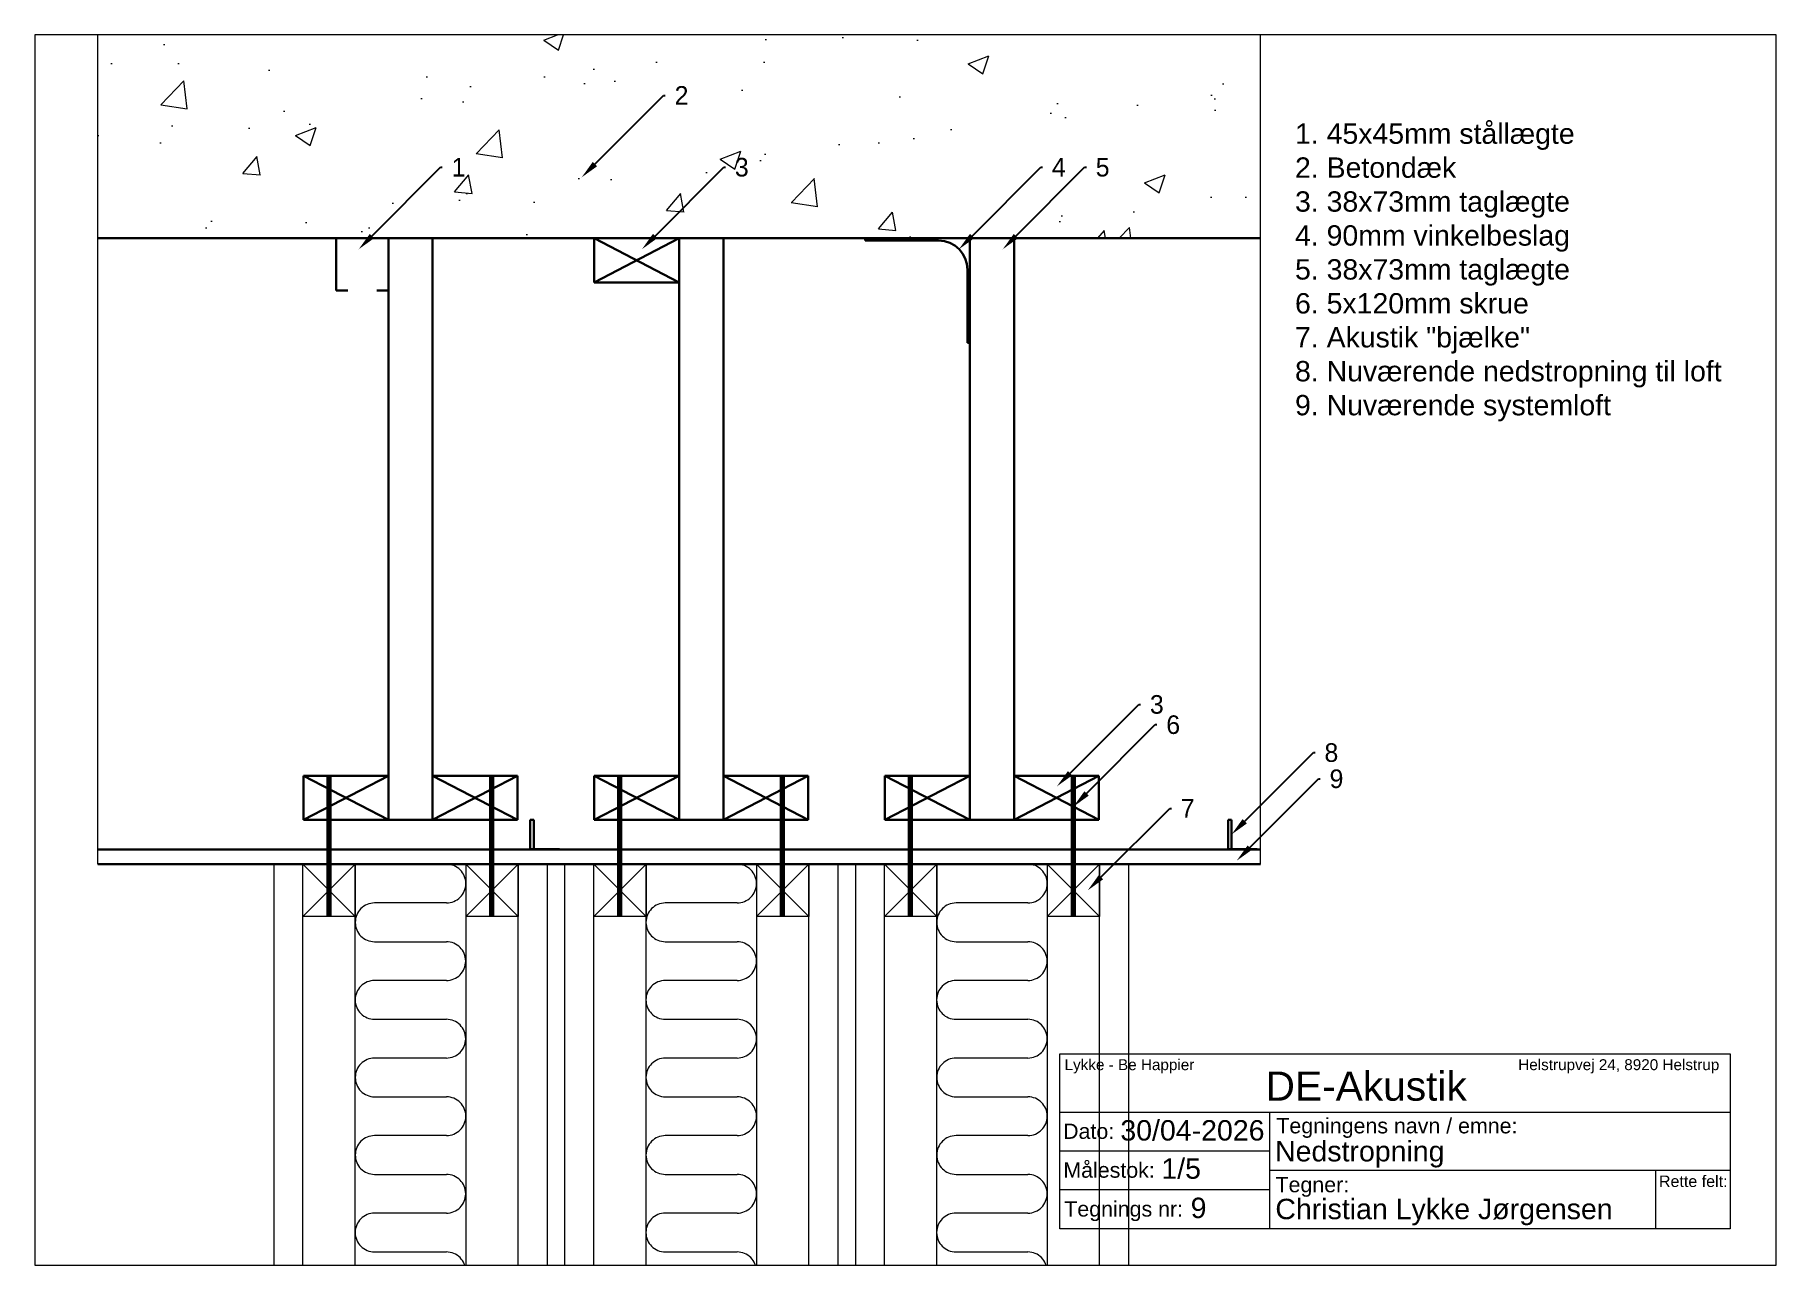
# Paper-space layout 'A4 liggende' of a CAD drawing. Header units: millimetres. Extents: x -5 to 294, y -5 to 206.
# The model-space entities are those that its viewports show. They can reach past a viewport. Long polylines and large blocks are cut down to what shows.
import ezdxf
from ezdxf import colors
from ezdxf.entities.mleader import LeaderData, LeaderLine
from ezdxf.math import Vec2, Vec3

# ---------------------------------------------------------------- set-up
doc = ezdxf.new("R2010")
doc.units = ezdxf.units.MM
doc.linetypes.add('DASHDOT2', pattern=[12.7, 6.35, -3.175, 0, -3.175])
doc.linetypes.add('HIDDEN2', pattern=[4.7625, 3.175, -1.5875])
for name, color, linetype, lineweight in [('Mellemtyk kortstregslinje', 3, 'HIDDEN2', 18), ('Mellemtyk stregpriklinje', 150, 'DASHDOT2', 20), ('Mållinje (Afsætning af mål)', 4, 'Continuous', 9), ('Skravering', 9, 'Continuous', 9), ('Tegnehoved', 31, 'Continuous', 15), ('Tyk fuldstregslinje (Optegning)', 7, 'Continuous', 30), ('Tynd fuldstregslinje (Projektionslinje)', 30, 'Continuous', 9)]:
    doc.layers.add(name, color=color, linetype=linetype, lineweight=lineweight)
doc.layers.add('Usynling-linie-i-AutoCAD', color=4, linetype='Continuous', lineweight=9, plot=False)
doc.styles.add('Annotative', font='arial.ttf')
doc.styles.add('Arial', font='arial.ttf', dxfattribs={"height": 3.5})

# ---------------------------------------------------------------- blocks, each defined once
blk = doc.blocks.new('Tegningshoved 2013')
at = {"layer": 'Tegnehoved', "color": 7}
for p, q in [((-83.72, 16.86), (-119.73, 16.86)), ((-83.72, 10.19), (-119.73, 10.19))]:
    blk.add_line(p, q, dxfattribs=at)
blk.add_lwpolyline([(-119.73, 3.53), (-119.73, 33.53), (-4.73, 33.53), (-4.73, 3.53)], close=True, dxfattribs=at)
for points in [[(-119.73, 23.53), (-4.73, 23.53), (-4.73, 13.53), (-83.72, 13.53)], [(-83.72, 3.53), (-83.72, 23.53)], [(-17.49, 3.53), (-17.49, 13.53)]]:
    blk.add_lwpolyline(points, dxfattribs=at)
at = {"layer": 'Tegnehoved', "color": 7, "style": 'Annotative'}
for s, height, p in [('Lykke - Be Happier', 1.875, (-118.94, 30.74)), ('DE-Akustik', 5, (-84.45, 25.5)), ('Helstrupvej 24, 8920 Helstrup', 1.875, (-41.09, 30.74)), ('Dato:', 2.625, (-119.19, 18.95)), ('Tegningens navn / emne:', 2.625, (-82.6, 19.89)), ('Målestok:', 2.625, (-119.15, 12.28)), ('Tegner:', 2.625, (-82.74, 9.79)), ('Rette felt:', 1.9688, (-16.94, 10.69)), ('Tegnings nr:', 2.625, (-118.99, 5.62))]:
    blk.add_text(s, height=height, dxfattribs=at).set_placement(p)
for tag, p in [('DATO', (-109.37, 18.66)), ('EMNE', (-82.82, 15.08)), ('MÅL', (-102.33, 12.11)), ('TEGN', (-97.3, 5.36)), ('NAVN', (-82.77, 5.17))]:
    blk.add_attdef(tag, p, '', height=3.5, dxfattribs=at)

msp = doc.modelspace()

# ---------------------------------------------------------------- hatches: boundary and pattern name
at = {"layer": 'Skravering', "transparency": 33554687}
h = msp.add_hatch(dxfattribs=at)
h.set_pattern_fill('AR-CONC', color=256)
h.paths.add_polyline_path([(43109.6, -36845.3), (42109.6, -36858.8), (42109.6, -37585.9), (43109.6, -37585.9)])

# ---------------------------------------------------------------- linework, layer by layer
at = {"layer": 'Mellemtyk kortstregslinje', "ltscale": 5}
for p, q in [((42261.1, -38123.9), (42261.1, -38723.9)), ((42286.1, -38123.9), (42261.1, -38123.9)), ((42286.1, -38723.9), (42286.1, -38123.9)), ((42286.1, -38123.9), (42331.1, -38123.9)), ((42331.1, -38123.9), (42286.1, -38168.9)), ((42286.1, -38123.9), (42331.1, -38168.9)), ((42331.1, -38123.9), (42331.1, -38168.9)), ((42331.1, -38123.9), (42426.1, -38123.9)), ((42331.1, -38723.9), (42331.1, -38123.9)), ((42426.1, -38123.9), (42426.1, -38723.9)), ((42426.1, -38123.9), (42471.1, -38123.9)), ((42426.1, -38123.9), (42471.1, -38168.9)), ((42471.1, -38123.9), (42426.1, -38168.9)), ((42471.1, -38123.9), (42471.1, -38168.9)), ((42471.1, -38123.9), (42496.1, -38123.9)), ((42471.1, -38723.9), (42471.1, -38123.9)), ((42496.1, -38123.9), (42496.1, -38723.9)), ((42511.1, -38123.9), (42511.1, -38723.9)), ((42536.1, -38123.9), (42511.1, -38123.9)), ((42536.1, -38723.9), (42536.1, -38123.9)), ((42536.1, -38123.9), (42581.1, -38123.9)), ((42581.1, -38123.9), (42536.1, -38168.9)), ((42536.1, -38123.9), (42581.1, -38168.9)), ((42581.1, -38123.9), (42581.1, -38168.9)), ((42581.1, -38123.9), (42676.1, -38123.9)), ((42581.1, -38723.9), (42581.1, -38123.9)), ((42676.1, -38123.9), (42676.1, -38723.9)), ((42676.1, -38123.9), (42721.1, -38123.9)), ((42676.1, -38123.9), (42721.1, -38168.9)), ((42721.1, -38123.9), (42676.1, -38168.9)), ((42721.1, -38123.9), (42721.1, -38168.9)), ((42721.1, -38123.9), (42746.1, -38123.9)), ((42721.1, -38723.9), (42721.1, -38123.9)), ((42746.1, -38123.9), (42746.1, -38723.9)), ((42761.1, -38123.9), (42761.1, -38723.9)), ((42786.1, -38123.9), (42761.1, -38123.9)), ((42786.1, -38723.9), (42786.1, -38123.9)), ((42786.1, -38123.9), (42831.1, -38123.9)), ((42831.1, -38123.9), (42786.1, -38168.9)), ((42786.1, -38123.9), (42831.1, -38168.9)), ((42831.1, -38123.9), (42831.1, -38168.9)), ((42831.1, -38123.9), (42926.1, -38123.9)), ((42831.1, -38723.9), (42831.1, -38123.9)), ((42926.1, -38123.9), (42926.1, -38723.9)), ((42926.1, -38123.9), (42971.1, -38123.9)), ((42926.1, -38123.9), (42971.1, -38168.9)), ((42971.1, -38123.9), (42926.1, -38168.9)), ((42971.1, -38123.9), (42971.1, -38168.9)), ((42971.1, -38123.9), (42996.1, -38123.9)), ((42971.1, -38723.9), (42971.1, -38123.9)), ((42996.1, -38123.9), (42996.1, -38723.9)), ((42331.1, -38168.9), (42286.1, -38168.9)), ((42471.1, -38168.9), (42426.1, -38168.9)), ((42581.1, -38168.9), (42536.1, -38168.9)), ((42721.1, -38168.9), (42676.1, -38168.9)), ((42831.1, -38168.9), (42786.1, -38168.9)), ((42971.1, -38168.9), (42926.1, -38168.9))]:
    msp.add_line(p, q, dxfattribs=at)
for points in [[(42347.7, -38123.9), (42409.4, -38123.9, -1), (42409.4, -38157.3), (42347.7, -38157.3, 1), (42347.7, -38190.6), (42347.7, -38190.6), (42409.4, -38190.6, -1), (42409.4, -38223.9), (42347.7, -38223.9, 1), (42347.7, -38257.3), (42347.7, -38257.3), (42409.4, -38257.3, -1), (42409.4, -38290.6), (42347.7, -38290.6, 1), (42347.7, -38323.9), (42347.7, -38323.9), (42409.4, -38323.9, -1), (42409.4, -38357.3), (42347.7, -38357.3, 1), (42347.7, -38390.6), (42347.7, -38390.6), (42409.4, -38390.6, -1), (42409.4, -38423.9), (42347.7, -38423.9, 1), (42347.7, -38457.3), (42347.7, -38457.3), (42409.4, -38457.3, -1), (42409.4, -38490.6)], [(42597.7, -38123.9), (42659.4, -38123.9, -1), (42659.4, -38157.3), (42597.7, -38157.3, 1), (42597.7, -38190.6), (42597.7, -38190.6), (42659.4, -38190.6, -1), (42659.4, -38223.9), (42597.7, -38223.9, 1), (42597.7, -38257.3), (42597.7, -38257.3), (42659.4, -38257.3, -1), (42659.4, -38290.6), (42597.7, -38290.6, 1), (42597.7, -38323.9), (42597.7, -38323.9), (42659.4, -38323.9, -1), (42659.4, -38357.3), (42597.7, -38357.3, 1), (42597.7, -38390.6), (42597.7, -38390.6), (42659.4, -38390.6, -1), (42659.4, -38423.9), (42597.7, -38423.9, 1), (42597.7, -38457.3), (42597.7, -38457.3), (42659.4, -38457.3, -1), (42659.4, -38490.6)], [(42847.7, -38123.9), (42909.4, -38123.9, -1), (42909.4, -38157.3), (42847.7, -38157.3, 1), (42847.7, -38190.6), (42847.7, -38190.6), (42909.4, -38190.6, -1), (42909.4, -38223.9), (42847.7, -38223.9, 1), (42847.7, -38257.3), (42847.7, -38257.3), (42909.4, -38257.3, -1), (42909.4, -38290.6), (42847.7, -38290.6, 1), (42847.7, -38323.9), (42847.7, -38323.9), (42909.4, -38323.9, -1), (42909.4, -38357.3), (42847.7, -38357.3, 1), (42847.7, -38390.6), (42847.7, -38390.6), (42909.4, -38390.6, -1), (42909.4, -38423.9), (42847.7, -38423.9, 1), (42847.7, -38457.3), (42847.7, -38457.3), (42909.4, -38457.3, -1), (42909.4, -38490.6)]]:
    msp.add_lwpolyline(points, format="xyb", dxfattribs=at)
at = {"layer": 'Mellemtyk stregpriklinje', "ltscale": 5}
for p, q in [((43109.6, -38123.9), (43109.6, -36845.3)), ((42109.6, -38123.9), (42109.6, -36858.8))]:
    msp.add_line(p, q, dxfattribs=at)
at = {"layer": 'Tyk fuldstregslinje (Optegning)'}
for p, q in [((42109.6, -37585.9), (43109.6, -37585.9)), ((42359.6, -37585.9), (42314.6, -37585.9)), ((42314.6, -37585.9), (42314.6, -37630.9)), ((42359.6, -37585.9), (42359.6, -38085.9)), ((42359.6, -37585.9), (42359.6, -37630.9)), ((42397.6, -38085.9), (42397.6, -37585.9)), ((42536.6, -37623.9), (42536.6, -37585.9)), ((42609.6, -37585.9), (42536.6, -37623.9)), ((42536.6, -37585.9), (42609.6, -37623.9)), ((42609.6, -37585.9), (42609.6, -37623.9)), ((42609.6, -37585.9), (42609.6, -38085.9)), ((42647.6, -38085.9), (42647.6, -37585.9)), ((42859.6, -37585.9), (42769.6, -37585.9)), ((42769.6, -37585.9), (42769.6, -37587.9)), ((42769.6, -37587.9), (42832.6, -37587.9)), ((42859.6, -37585.9), (42859.6, -38085.9)), ((42897.6, -38085.9), (42897.6, -37585.9)), ((42857.6, -37612.9), (42857.6, -37675.9)), ((42609.6, -37623.9), (42536.6, -37623.9)), ((42314.6, -37630.9), (42324.6, -37630.9)), ((42359.6, -37630.9), (42349.6, -37630.9)), ((42857.6, -37675.9), (42859.6, -37675.9)), ((42286.6, -38085.9), (42286.6, -38047.9)), ((42286.6, -38047.9), (42359.6, -38047.9)), ((42359.6, -38047.9), (42286.6, -38085.9)), ((42286.6, -38047.9), (42359.6, -38085.9)), ((42359.6, -38047.9), (42359.6, -38085.9)), ((42397.6, -38085.9), (42397.6, -38047.9)), ((42397.6, -38047.9), (42470.6, -38047.9)), ((42470.6, -38047.9), (42397.6, -38085.9)), ((42397.6, -38047.9), (42470.6, -38085.9)), ((42470.6, -38047.9), (42470.6, -38085.9)), ((42536.6, -38085.9), (42536.6, -38047.9)), ((42536.6, -38047.9), (42609.6, -38047.9)), ((42609.6, -38047.9), (42536.6, -38085.9)), ((42536.6, -38047.9), (42609.6, -38085.9)), ((42609.6, -38047.9), (42609.6, -38085.9)), ((42647.6, -38085.9), (42647.6, -38047.9)), ((42647.6, -38047.9), (42720.6, -38047.9)), ((42720.6, -38047.9), (42647.6, -38085.9)), ((42647.6, -38047.9), (42720.6, -38085.9)), ((42720.6, -38047.9), (42720.6, -38085.9)), ((42786.6, -38085.9), (42786.6, -38047.9)), ((42786.6, -38047.9), (42859.6, -38047.9)), ((42859.6, -38047.9), (42786.6, -38085.9)), ((42786.6, -38047.9), (42859.6, -38085.9)), ((42859.6, -38047.9), (42859.6, -38085.9)), ((42897.6, -38085.9), (42897.6, -38047.9)), ((42897.6, -38047.9), (42970.6, -38047.9)), ((42970.6, -38047.9), (42897.6, -38085.9)), ((42897.6, -38047.9), (42970.6, -38085.9)), ((42970.6, -38047.9), (42970.6, -38085.9)), ((42359.6, -38085.9), (42286.6, -38085.9)), ((42359.6, -38085.9), (42397.6, -38085.9)), ((42470.6, -38085.9), (42397.6, -38085.9)), ((42481.6, -38085.9), (42481.6, -38110.9)), ((42481.6, -38085.9), (42484.6, -38085.9)), ((42484.6, -38110.9), (42484.6, -38085.9)), ((42609.6, -38085.9), (42536.6, -38085.9)), ((42609.6, -38085.9), (42647.6, -38085.9)), ((42720.6, -38085.9), (42647.6, -38085.9)), ((42859.6, -38085.9), (42786.6, -38085.9)), ((42859.6, -38085.9), (42897.6, -38085.9)), ((42970.6, -38085.9), (42897.6, -38085.9)), ((43081.6, -38085.9), (43081.6, -38110.9)), ((43081.6, -38085.9), (43084.6, -38085.9)), ((43084.6, -38110.9), (43084.6, -38085.9)), ((42109.6, -38111.4), (43109.6, -38111.4)), ((42109.6, -38123.9), (43109.6, -38123.9)), ((42481.6, -38110.9), (42484.6, -38110.9)), ((42481.6, -38110.9), (42481.6, -38111.4)), ((42506.6, -38110.9), (42481.6, -38110.9)), ((42481.6, -38111.4), (42506.6, -38111.4)), ((42506.6, -38111.4), (42506.6, -38110.9)), ((43081.6, -38110.9), (43084.6, -38110.9)), ((43081.6, -38110.9), (43081.6, -38111.4)), ((43106.6, -38110.9), (43081.6, -38110.9)), ((43081.6, -38111.4), (43106.6, -38111.4)), ((43106.6, -38111.4), (43106.6, -38110.9))]:
    msp.add_line(p, q, dxfattribs=at)
msp.add_arc((42832.6, -37612.9), 25, 0, 90, dxfattribs=at)
at = {"layer": 'Tynd fuldstregslinje (Projektionslinje)', "lineweight": 200}
for p, q in [((42308.6, -38168.9), (42308.6, -38047.9)), ((42448.6, -38168.9), (42448.6, -38047.9)), ((42558.6, -38168.9), (42558.6, -38047.9)), ((42698.6, -38168.9), (42698.6, -38047.9)), ((42808.6, -38168.9), (42808.6, -38047.9)), ((42948.6, -38168.9), (42948.6, -38047.9))]:
    msp.add_line(p, q, dxfattribs=at)

# ---------------------------------------------------------------- texts
at = {"layer": 'Mållinje (Afsætning af mål)', "insert": (43139.2, -37487.2), "char_height": 17.5, "width": 371.996, "attachment_point": 1, "style": 'Arial'}
msp.add_mtext('1. 45x45mm stållægte\\P2. Betondæk\\P3. 38x73mm taglægte\\P4. 90mm vinkelbeslag\\P5. 38x73mm taglægte\\P6. 5x120mm skrue\\P7. Akustik "bjælke"\\P8. Nuværende nedstropning til loft\\P9. Nuværende systemloft', dxfattribs=at)

# ---------------------------------------------------------------- leaders
at = {"layer": 'Mållinje (Afsætning af mål)'}
ml = msp.add_multileader_mtext('Standard', dxfattribs=at)
ml.set_content('2', color=256)
ml.set_leader_properties()
ml.build(insert=Vec2(0, 0))
ml.multileader.update_dxf_attribs({"text_right_attachment_type": 6, "dogleg_length": 0.36, "arrow_head_size": 16, "scale": 20})
ctx = ml.context
ctx.base_point, ctx.scale, ctx.char_height, ctx.arrow_head_size, ctx.landing_gap_size, ctx.plane_origin = Vec3(42597.7, -37463.1), 20, 16, 16, 8, Vec3(42525.8, -37533.5)
ctx.right_attachment = 6
notes = []
notes.append((ctx, [(0, (1, 1, 0), (42596.2, -37463.1), (1, 0), 1.44, [(0, [(42525.8, -37533.5)], 0, [])])]))
ctx.mtext.insert, ctx.mtext.flow_direction = Vec3(42605.7, -37455.1), 5
ml = msp.add_multileader_mtext('Standard', dxfattribs=at)
ml.set_content('1', color=256)
ml.set_leader_properties()
ml.build(insert=Vec2(0, 0))
ml.multileader.update_dxf_attribs({"text_right_attachment_type": 6, "dogleg_length": 0.36, "arrow_head_size": 16, "scale": 20})
ctx = ml.context
ctx.base_point, ctx.scale, ctx.char_height, ctx.arrow_head_size, ctx.landing_gap_size, ctx.plane_origin = Vec3(42406, -37524.8), 20, 16, 16, 8, Vec3(42334.1, -37595.3)
ctx.right_attachment = 6
notes.append((ctx, [(0, (1, 1, 0), (42404.5, -37524.8), (1, 0), 1.44, [(0, [(42334.1, -37595.3)], 0, [])])]))
ctx.mtext.insert, ctx.mtext.flow_direction = Vec3(42414, -37516.8), 5
ml = msp.add_multileader_mtext('Standard', dxfattribs=at)
ml.set_content('3', color=256)
ml.set_leader_properties()
ml.build(insert=Vec2(0, 0))
ml.multileader.update_dxf_attribs({"text_right_attachment_type": 6, "dogleg_length": 0.36, "arrow_head_size": 16, "scale": 20})
ctx = ml.context
ctx.base_point, ctx.scale, ctx.char_height, ctx.arrow_head_size, ctx.landing_gap_size, ctx.plane_origin = Vec3(42649.5, -37524.8), 20, 16, 16, 8, Vec3(42577.6, -37595.3)
ctx.right_attachment = 6
notes.append((ctx, [(0, (1, 1, 0), (42648.1, -37524.8), (1, 0), 1.44, [(0, [(42577.6, -37595.3)], 0, [])])]))
ctx.mtext.insert, ctx.mtext.flow_direction = Vec3(42657.5, -37516.8), 5
ml = msp.add_multileader_mtext('Standard', dxfattribs=at)
ml.set_content('4', color=256)
ml.set_leader_properties()
ml.build(insert=Vec2(0, 0))
ml.multileader.update_dxf_attribs({"text_right_attachment_type": 6, "dogleg_length": 0.36, "arrow_head_size": 16, "scale": 20})
ctx = ml.context
ctx.base_point, ctx.scale, ctx.char_height, ctx.arrow_head_size, ctx.landing_gap_size, ctx.plane_origin = Vec3(42922.1, -37524.8), 20, 16, 16, 8, Vec3(42850.2, -37595.3)
ctx.right_attachment = 6
notes.append((ctx, [(0, (1, 1, 0), (42920.7, -37524.8), (1, 0), 1.44, [(0, [(42850.2, -37595.3)], 0, [])])]))
ctx.mtext.insert, ctx.mtext.flow_direction = Vec3(42930.1, -37516.8), 5
ml = msp.add_multileader_mtext('Standard', dxfattribs=at)
ml.set_content('5', color=256)
ml.set_leader_properties()
ml.build(insert=Vec2(0, 0))
ml.multileader.update_dxf_attribs({"text_right_attachment_type": 6, "dogleg_length": 0.36, "arrow_head_size": 16, "scale": 20})
ctx = ml.context
ctx.base_point, ctx.scale, ctx.char_height, ctx.arrow_head_size, ctx.landing_gap_size, ctx.plane_origin = Vec3(42959.8, -37524.8), 20, 16, 16, 8, Vec3(42887.9, -37595.3)
ctx.right_attachment = 6
notes.append((ctx, [(0, (1, 1, 0), (42958.3, -37524.8), (1, 0), 1.44, [(0, [(42887.9, -37595.3)], 0, [])])]))
ctx.mtext.insert, ctx.mtext.flow_direction = Vec3(42967.8, -37516.8), 5
ml = msp.add_multileader_mtext('Standard', dxfattribs=at)
ml.set_content('3', color=256)
ml.set_leader_properties()
ml.build(insert=Vec2(0, 0))
ml.multileader.update_dxf_attribs({"text_right_attachment_type": 6, "dogleg_length": 0.36, "arrow_head_size": 16, "scale": 20})
ctx = ml.context
ctx.base_point, ctx.scale, ctx.char_height, ctx.arrow_head_size, ctx.landing_gap_size, ctx.plane_origin = Vec3(43006.4, -37986.6), 20, 16, 16, 8, Vec3(42934.5, -38057)
ctx.right_attachment = 6
notes.append((ctx, [(0, (1, 1, 0), (43005, -37986.6), (1, 0), 1.44, [(0, [(42934.5, -38057)], 0, [])])]))
ctx.mtext.insert, ctx.mtext.flow_direction = Vec3(43014.4, -37978.6), 5
ml = msp.add_multileader_mtext('Standard', dxfattribs=at)
ml.set_content('6', color=256)
ml.set_leader_properties()
ml.build(insert=Vec2(0, 0))
ml.multileader.update_dxf_attribs({"text_right_attachment_type": 6, "dogleg_length": 0.36, "arrow_head_size": 16, "scale": 20})
ctx = ml.context
ctx.base_point, ctx.scale, ctx.char_height, ctx.arrow_head_size, ctx.landing_gap_size, ctx.plane_origin = Vec3(43020.5, -38004), 20, 16, 16, 8, Vec3(42948.6, -38074.5)
ctx.right_attachment = 6
notes.append((ctx, [(0, (1, 1, 0), (43019, -38004), (1, 0), 1.44, [(0, [(42948.6, -38074.5)], 0, [])])]))
ctx.mtext.insert, ctx.mtext.flow_direction = Vec3(43028.5, -37996), 5
ml = msp.add_multileader_mtext('Standard', dxfattribs=at)
ml.set_content('8', color=256)
ml.set_leader_properties()
ml.build(insert=Vec2(0, 0))
ml.multileader.update_dxf_attribs({"text_right_attachment_type": 6, "dogleg_length": 0.36, "arrow_head_size": 16, "scale": 20})
ctx = ml.context
ctx.base_point, ctx.scale, ctx.char_height, ctx.arrow_head_size, ctx.landing_gap_size, ctx.plane_origin = Vec3(43156.5, -38028), 20, 16, 16, 8, Vec3(43084.6, -38098.4)
ctx.right_attachment = 6
notes.append((ctx, [(0, (1, 1, 0), (43155, -38028), (1, 0), 1.44, [(0, [(43084.6, -38098.4)], 0, [])])]))
ctx.mtext.insert, ctx.mtext.flow_direction = Vec3(43164.5, -38020), 5
ml = msp.add_multileader_mtext('Standard', dxfattribs=at)
ml.set_content('9', color=256)
ml.set_leader_properties()
ml.build(insert=Vec2(0, 0))
ml.multileader.update_dxf_attribs({"text_right_attachment_type": 6, "dogleg_length": 0.36, "arrow_head_size": 16, "scale": 20})
ctx = ml.context
ctx.base_point, ctx.scale, ctx.char_height, ctx.arrow_head_size, ctx.landing_gap_size, ctx.plane_origin = Vec3(43160.9, -38050.5), 20, 16, 16, 8, Vec3(43089, -38121)
ctx.right_attachment = 6
notes.append((ctx, [(0, (1, 1, 0), (43159.5, -38050.5), (1, 0), 1.44, [(0, [(43089, -38121)], 0, [])])]))
ctx.mtext.insert, ctx.mtext.flow_direction = Vec3(43168.9, -38042.5), 5
ml = msp.add_multileader_mtext('Standard', dxfattribs=at)
ml.set_content('7', color=256)
ml.set_leader_properties()
ml.build(insert=Vec2(0, 0))
ml.multileader.update_dxf_attribs({"text_right_attachment_type": 6, "dogleg_length": 0.36, "arrow_head_size": 16, "scale": 20})
ctx = ml.context
ctx.base_point, ctx.scale, ctx.char_height, ctx.arrow_head_size, ctx.landing_gap_size, ctx.plane_origin = Vec3(43032.9, -38076), 20, 16, 16, 8, Vec3(42961, -38146.4)
ctx.right_attachment = 6
notes.append((ctx, [(0, (1, 1, 0), (43031.5, -38076), (1, 0), 1.44, [(0, [(42961, -38146.4)], 0, [])])]))
ctx.mtext.insert, ctx.mtext.flow_direction = Vec3(43040.9, -38068), 5
for ctx, leaders in notes:
    for number, flags, end, landing, length, lines in leaders:
        leader = LeaderData()
        leader.index, (leader.has_last_leader_line, leader.has_dogleg_vector, leader.attachment_direction) = number, flags
        leader.last_leader_point, leader.dogleg_vector, leader.dogleg_length = Vec3(end), Vec3(landing), length
        for number, points, colour, breaks in lines:
            line = LeaderLine()
            line.index, line.vertices, line.color, line.breaks = number, Vec3.list(points), colors.encode_raw_color(colour), breaks
            leader.lines.append(line)
        ctx.leaders.append(leader)

psp = doc.layouts.new('A4 liggende')

# ---------------------------------------------------------------- block references
at = {"layer": 'Tynd fuldstregslinje (Projektionslinje)'}
psp.add_blockref('Tegningshoved 2013', (290.42, -2.71), dxfattribs=at).add_auto_attribs({'EMNE': 'Nedstropning', 'MÅL': '1/5', 'TEGN': '9', 'NAVN': 'Christian Lykke Jørgensen', 'DATO': '30/04-2026'})

# ---------------------------------------------------------------- viewports
at = {"layer": 'Usynling-linie-i-AutoCAD', "ltscale": 0.4, "view_target_point": (855.56, 1194.29)}
psp.add_viewport(center=(144.18, 100.1), size=(298.83, 211.0546), view_center_point=(41948.67, -39134.12), view_height=1057.6065, dxfattribs=at)

doc.saveas('drawing.dxf')
